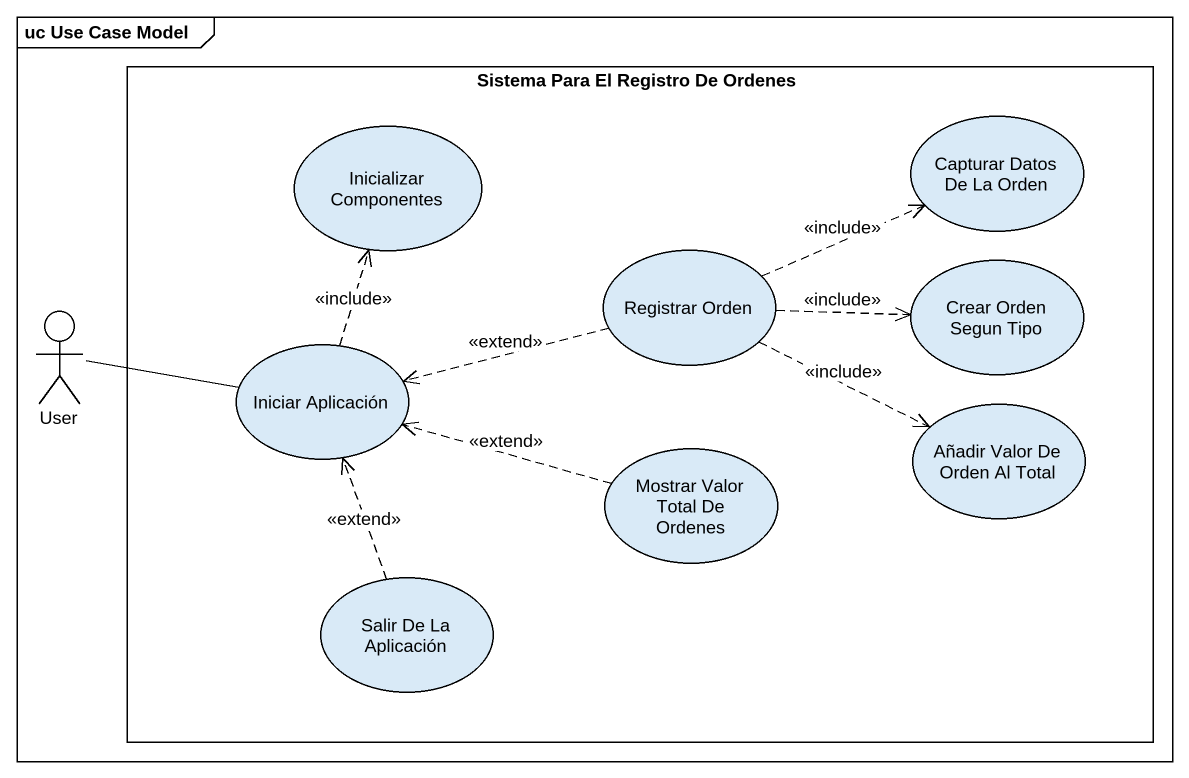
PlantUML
@startuml
mainframe uc Use Case Model
rectangle "Sistema Para El Registro De Ordenes" as Sistema_Para_El_Registro_De {
  usecase "Inicializar Componentes" as Inicializar_Componentes
  usecase "Capturar Datos De La Orden" as Capturar_Datos_De_La_Orden
  usecase "Registrar Orden" as Registrar_Orden
  usecase "Crear Orden Segun Tipo" as Crear_Orden_Segun_Tipo
  usecase "Iniciar Aplicación" as Iniciar_Aplicación
  usecase "Mostrar Valor Total De Ordenes" as Mostrar_Valor_Total_De
  usecase "Añadir Valor De Orden Al Total" as Añadir_Valor_De_Orden_Al
  usecase "Salir De La Aplicación" as Salir_De_La_Aplicación
}
actor User
User -right- Iniciar_Aplicación
Registrar_Orden .right.> Capturar_Datos_De_La_Orden : <<include>>
Registrar_Orden .right.> Crear_Orden_Segun_Tipo : <<include>>
Registrar_Orden .left.> Iniciar_Aplicación : <<extend>>
Registrar_Orden .right.> Añadir_Valor_De_Orden_Al : <<include>>
Iniciar_Aplicación .up.> Inicializar_Componentes : <<include>>
Mostrar_Valor_Total_De .left.> Iniciar_Aplicación : <<extend>>
Salir_De_La_Aplicación .up.> Iniciar_Aplicación : <<extend>>
@enduml
